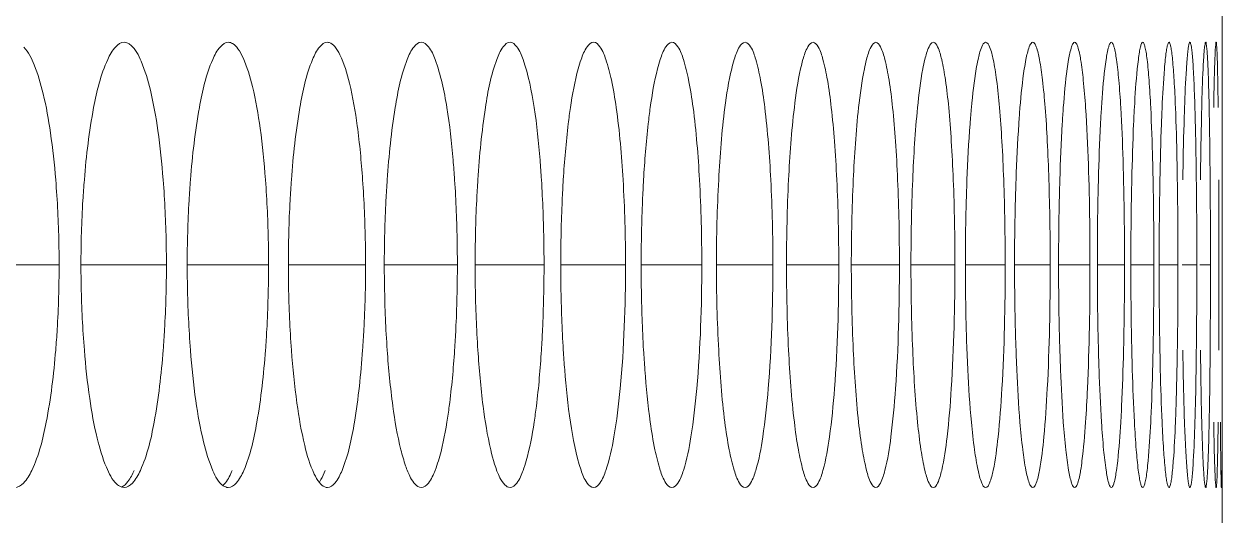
# Model space of a CAD drawing. Header units: millimetres. Extents: x 1177 to 4147, y 93 to 2194.
# Drawn here: x 2907.68 to 2923.81, y 1725.95 to 1732.57 of the extents above; entities that cross this region are included whole.
import ezdxf

# ---------------------------------------------------------------- set-up
doc = ezdxf.new("R2010")
doc.units = ezdxf.units.MM
doc.header["$LTSCALE"] = 0.1
doc.layers.get('0').update_dxf_attribs({"lineweight": 13})
doc.layers.add('标注', color=251, linetype='Continuous', lineweight=9)

msp = doc.modelspace()

# ---------------------------------------------------------------- linework, layer by layer
msp.add_line((2923.81, 1348.895), (2923.81, 1914.895))
at = {"layer": '标注'}
for p, q in [((2923.81, 1732.323), (2923.81, 1732.818)), ((2906.944, 1729.323), (2908.15, 1729.323)), ((2908.444, 1729.323), (2909.595, 1729.323)), ((2909.875, 1729.323), (2910.97, 1729.323)), ((2911.237, 1729.323), (2912.277, 1729.323)), ((2912.529, 1729.323), (2913.513, 1729.323)), ((2913.752, 1729.323), (2914.68, 1729.323)), ((2914.905, 1729.323), (2915.777, 1729.323)), ((2915.988, 1729.323), (2916.804, 1729.323)), ((2917.001, 1729.323), (2917.762, 1729.323)), ((2917.945, 1729.323), (2918.649, 1729.323)), ((2918.818, 1729.323), (2919.466, 1729.323)), ((2919.621, 1729.323), (2920.213, 1729.323)), ((2920.354, 1729.323), (2920.89, 1729.323)), ((2921.016, 1729.323), (2921.496, 1729.323)), ((2921.609, 1729.323), (2922.032, 1729.323)), ((2922.131, 1729.323), (2922.497, 1729.323)), ((2922.582, 1729.323), (2922.892, 1729.323)), ((2922.963, 1729.323), (2923.217, 1729.323)), ((2923.273, 1729.323), (2923.471, 1729.323)), ((2923.513, 1729.323), (2923.655, 1729.323)), ((2923.81, 1725.827), (2923.81, 1726.323))]:
    msp.add_line(p, q, dxfattribs=at)
for points, knots in [([(2909.025, 1732.323), (2908.983, 1732.323), (2908.882, 1732.25), (2908.833, 1732.152), (2908.804, 1732.091)], [0, 0, 0, 0, 0.384136, 1, 1, 1, 1]), ([(2909.115, 1732.284), (2909.108, 1732.29), (2909.082, 1732.31), (2909.049, 1732.323), (2909.025, 1732.323)], [0, 0, 0, 0, 0.282086, 1, 1, 1, 1]), ([(2909.551, 1730.47), (2909.534, 1730.692), (2909.492, 1731.096), (2909.399, 1731.634), (2909.285, 1732.021), (2909.18, 1732.228), (2909.115, 1732.284)], [0, 0, 0, 0, 0.353299, 0.646273, 0.86342, 1, 1, 1, 1]), ([(2910.428, 1732.323), (2910.388, 1732.323), (2910.291, 1732.248), (2910.245, 1732.152), (2910.218, 1732.091)], [0, 0, 0, 0, 0.378328, 1, 1, 1, 1]), ([(2910.929, 1730.47), (2910.912, 1730.702), (2910.871, 1731.123), (2910.775, 1731.674), (2910.671, 1732.035), (2910.57, 1732.227), (2910.514, 1732.288), (2910.485, 1732.306)], [0, 0, 0, 0, 0.364158, 0.661207, 0.874207, 0.947517, 1, 1, 1, 1]), ([(2911.762, 1732.323), (2911.723, 1732.323), (2911.63, 1732.246), (2911.589, 1732.152), (2911.563, 1732.091)], [0, 0, 0, 0, 0.37223, 1, 1, 1, 1]), ([(2912.237, 1730.47), (2912.22, 1730.713), (2912.179, 1731.15), (2912.083, 1731.715), (2911.978, 1732.078), (2911.876, 1732.259), (2911.817, 1732.31), (2911.788, 1732.319)], [0, 0, 0, 0, 0.376417, 0.678059, 0.88637, 0.953961, 1, 1, 1, 1]), ([(2913.027, 1732.323), (2912.989, 1732.323), (2912.9, 1732.244), (2912.862, 1732.151), (2912.838, 1732.091)], [0, 0, 0, 0, 0.36584, 1, 1, 1, 1]), ([(2913.372, 1731.443), (2913.336, 1731.663), (2913.276, 1731.95), (2913.153, 1732.244), (2913.064, 1732.323), (2913.027, 1732.323)], [0, 0, 0, 0, 0.68404, 0.884461, 1, 1, 1, 1]), ([(2914.222, 1732.323), (2914.185, 1732.323), (2914.101, 1732.242), (2914.066, 1732.151), (2914.043, 1732.091)], [0, 0, 0, 0, 0.359161, 1, 1, 1, 1]), ([(2914.547, 1731.443), (2914.514, 1731.662), (2914.456, 1731.949), (2914.342, 1732.242), (2914.258, 1732.323), (2914.222, 1732.323)], [0, 0, 0, 0, 0.688296, 0.888112, 1, 1, 1, 1]), ([(2915.347, 1732.323), (2915.312, 1732.323), (2915.232, 1732.239), (2915.2, 1732.151), (2915.179, 1732.091)], [0, 0, 0, 0, 0.352199, 1, 1, 1, 1]), ([(2915.777, 1729.323), (2915.777, 1729.705), (2915.758, 1730.414), (2915.687, 1731.247), (2915.599, 1731.786), (2915.525, 1732.064), (2915.461, 1732.239), (2915.381, 1732.323), (2915.347, 1732.323)], [0, 0, 0, 0, 0.372429, 0.689732, 0.811883, 0.904664, 0.966442, 1, 1, 1, 1]), ([(2916.402, 1732.323), (2916.369, 1732.323), (2916.293, 1732.236), (2916.265, 1732.151), (2916.245, 1732.091)], [0, 0, 0, 0, 0.34497, 1, 1, 1, 1]), ([(2916.804, 1729.323), (2916.804, 1729.705), (2916.786, 1730.413), (2916.72, 1731.247), (2916.638, 1731.785), (2916.568, 1732.064), (2916.51, 1732.237), (2916.435, 1732.323), (2916.402, 1732.323)], [0, 0, 0, 0, 0.373515, 0.691581, 0.813864, 0.906521, 0.967776, 1, 1, 1, 1]), ([(2917.387, 1732.323), (2917.355, 1732.323), (2917.285, 1732.234), (2917.259, 1732.15), (2917.241, 1732.091)], [0, 0, 0, 0, 0.337498, 1, 1, 1, 1]), ([(2917.762, 1729.323), (2917.762, 1729.705), (2917.745, 1730.413), (2917.683, 1731.247), (2917.607, 1731.784), (2917.542, 1732.064), (2917.489, 1732.234), (2917.419, 1732.323), (2917.387, 1732.323)], [0, 0, 0, 0, 0.374562, 0.693368, 0.815782, 0.908329, 0.969088, 1, 1, 1, 1]), ([(2918.302, 1732.323), (2918.272, 1732.323), (2918.207, 1732.231), (2918.184, 1732.15), (2918.167, 1732.091)], [0, 0, 0, 0, 0.329816, 1, 1, 1, 1]), ([(2918.649, 1729.323), (2918.649, 1729.705), (2918.637, 1730.262), (2918.595, 1730.968), (2918.554, 1731.418), (2918.506, 1731.784), (2918.446, 1732.064), (2918.397, 1732.231), (2918.333, 1732.323), (2918.302, 1732.323)], [0, 0, 0, 0, 0.375551, 0.545723, 0.695098, 0.817639, 0.910083, 0.970374, 1, 1, 1, 1]), ([(2919.148, 1732.323), (2919.119, 1732.323), (2919.059, 1732.228), (2919.038, 1732.15), (2919.023, 1732.091)], [0, 0, 0, 0, 0.321971, 1, 1, 1, 1]), ([(2919.466, 1729.323), (2919.466, 1729.705), (2919.455, 1730.261), (2919.417, 1730.968), (2919.379, 1731.418), (2919.335, 1731.783), (2919.279, 1732.064), (2919.235, 1732.228), (2919.176, 1732.323), (2919.148, 1732.323)], [0, 0, 0, 0, 0.376511, 0.547075, 0.696737, 0.819409, 0.911768, 0.971624, 1, 1, 1, 1]), ([(2919.923, 1732.323), (2919.895, 1732.323), (2919.841, 1732.224), (2919.823, 1732.15), (2919.809, 1732.091)], [0, 0, 0, 0, 0.314028, 1, 1, 1, 1]), ([(2920.213, 1729.323), (2920.213, 1729.705), (2920.203, 1730.261), (2920.168, 1730.968), (2920.134, 1731.418), (2920.094, 1731.782), (2920.043, 1732.065), (2920.003, 1732.225), (2919.95, 1732.323), (2919.923, 1732.323)], [0, 0, 0, 0, 0.37742, 0.548358, 0.698293, 0.821093, 0.913378, 0.972833, 1, 1, 1, 1]), ([(2920.627, 1732.323), (2920.601, 1732.323), (2920.554, 1732.221), (2920.537, 1732.149), (2920.524, 1732.091)], [0, 0, 0, 0, 0.306066, 1, 1, 1, 1]), ([(2920.89, 1729.323), (2920.89, 1729.705), (2920.881, 1730.261), (2920.849, 1730.968), (2920.818, 1731.418), (2920.782, 1731.782), (2920.737, 1732.065), (2920.7, 1732.221), (2920.654, 1732.323), (2920.627, 1732.323)], [0, 0, 0, 0, 0.378273, 0.549562, 0.699757, 0.822681, 0.914904, 0.973991, 1, 1, 1, 1]), ([(2921.262, 1732.323), (2921.252, 1732.323), (2921.23, 1732.302), (2921.198, 1732.225), (2921.181, 1732.149), (2921.169, 1732.091)], [0, 0, 0, 0, 0.108893, 0.304684, 1, 1, 1, 1]), ([(2921.496, 1729.323), (2921.496, 1729.705), (2921.488, 1730.261), (2921.46, 1730.968), (2921.433, 1731.416), (2921.399, 1731.785), (2921.362, 1732.057), (2921.324, 1732.225), (2921.293, 1732.302), (2921.271, 1732.323), (2921.262, 1732.323)], [0, 0, 0, 0, 0.378765, 0.550246, 0.700564, 0.823511, 0.915608, 0.974317, 0.990824, 1, 1, 1, 1]), ([(2921.826, 1732.323), (2921.817, 1732.323), (2921.798, 1732.301), (2921.77, 1732.225), (2921.754, 1732.149), (2921.744, 1732.091)], [0, 0, 0, 0, 0.101909, 0.296587, 1, 1, 1, 1]), ([(2921.973, 1731.443), (2921.964, 1731.567), (2921.947, 1731.784), (2921.915, 1732.056), (2921.881, 1732.225), (2921.854, 1732.301), (2921.834, 1732.323), (2921.826, 1732.323)], [0, 0, 0, 0, 0.412795, 0.721593, 0.917535, 0.971685, 1, 1, 1, 1]), ([(2922.32, 1732.323), (2922.312, 1732.323), (2922.295, 1732.299), (2922.271, 1732.225), (2922.257, 1732.149), (2922.249, 1732.091)], [0, 0, 0, 0, 0.094921, 0.288654, 1, 1, 1, 1]), ([(2922.447, 1731.443), (2922.439, 1731.567), (2922.424, 1731.784), (2922.397, 1732.056), (2922.367, 1732.225), (2922.344, 1732.299), (2922.327, 1732.323), (2922.32, 1732.323)], [0, 0, 0, 0, 0.414841, 0.724795, 0.920667, 0.973938, 1, 1, 1, 1]), ([(2922.743, 1732.323), (2922.736, 1732.323), (2922.721, 1732.298), (2922.71, 1732.256), (2922.695, 1732.181), (2922.687, 1732.124), (2922.683, 1732.091)], [0, 0, 0, 0, 0.088051, 0.280963, 0.585765, 1, 1, 1, 1]), ([(2922.85, 1731.443), (2922.844, 1731.567), (2922.831, 1731.783), (2922.809, 1732.033), (2922.79, 1732.181), (2922.775, 1732.256), (2922.764, 1732.298), (2922.75, 1732.323), (2922.743, 1732.323)], [0, 0, 0, 0, 0.416674, 0.727673, 0.840561, 0.923587, 0.976084, 1, 1, 1, 1]), ([(2923.096, 1732.323), (2923.089, 1732.323), (2923.078, 1732.296), (2923.069, 1732.256), (2923.056, 1732.181), (2923.05, 1732.124), (2923.046, 1732.091)], [0, 0, 0, 0, 0.08156, 0.273914, 0.581123, 1, 1, 1, 1]), ([(2923.183, 1731.443), (2923.178, 1731.567), (2923.168, 1731.783), (2923.15, 1732.033), (2923.134, 1732.181), (2923.122, 1732.256), (2923.113, 1732.296), (2923.102, 1732.323), (2923.096, 1732.323)], [0, 0, 0, 0, 0.418337, 0.730308, 0.843348, 0.926219, 0.978065, 1, 1, 1, 1]), ([(2923.378, 1732.323), (2923.372, 1732.323), (2923.365, 1732.295), (2923.356, 1732.257), (2923.347, 1732.18), (2923.342, 1732.124), (2923.339, 1732.091)], [0, 0, 0, 0, 0.07568, 0.267653, 0.577032, 1, 1, 1, 1]), ([(2923.445, 1731.443), (2923.441, 1731.567), (2923.435, 1731.741), (2923.424, 1731.957), (2923.416, 1732.083), (2923.407, 1732.18), (2923.399, 1732.257), (2923.391, 1732.294), (2923.384, 1732.323), (2923.378, 1732.323)], [0, 0, 0, 0, 0.419744, 0.590146, 0.732557, 0.845737, 0.928497, 0.979815, 1, 1, 1, 1]), ([(2923.59, 1732.323), (2923.584, 1732.323), (2923.582, 1732.293), (2923.573, 1732.257), (2923.568, 1732.18), (2923.564, 1732.124), (2923.562, 1732.091)], [0, 0, 0, 0, 0.070746, 0.262489, 0.57368, 1, 1, 1, 1]), ([(2923.637, 1731.443), (2923.634, 1731.567), (2923.63, 1731.741), (2923.622, 1731.957), (2923.617, 1732.083), (2923.61, 1732.18), (2923.605, 1732.257), (2923.597, 1732.293), (2923.595, 1732.323), (2923.59, 1732.323)], [0, 0, 0, 0, 0.42086, 0.591659, 0.73434, 0.847642, 0.930328, 0.98125, 1, 1, 1, 1]), ([(2923.731, 1732.323), (2923.726, 1732.323), (2923.728, 1732.292), (2923.719, 1732.258), (2923.718, 1732.18), (2923.715, 1732.124), (2923.714, 1732.091)], [0, 0, 0, 0, 0.067135, 0.25876, 0.571272, 1, 1, 1, 1]), ([(2923.758, 1731.443), (2923.756, 1731.567), (2923.754, 1731.741), (2923.75, 1731.957), (2923.747, 1732.083), (2923.742, 1732.18), (2923.742, 1732.258), (2923.733, 1732.292), (2923.736, 1732.323), (2923.731, 1732.323)], [0, 0, 0, 0, 0.421633, 0.592708, 0.735581, 0.848973, 0.931617, 0.982277, 1, 1, 1, 1]), ([(2908.104, 1730.47), (2908.087, 1730.681), (2908.045, 1731.07), (2907.954, 1731.591), (2907.84, 1731.979), (2907.739, 1732.189), (2907.677, 1732.256)], [0, 0, 0, 0, 0.343252, 0.632232, 0.852748, 1, 1, 1, 1]), ([(2908.804, 1732.091), (2908.709, 1731.887), (2908.581, 1731.343), (2908.516, 1730.796), (2908.49, 1730.47)], [0, 0, 0, 0, 0.407017, 1, 1, 1, 1]), ([(2910.218, 1732.091), (2910.128, 1731.886), (2910.006, 1731.342), (2909.944, 1730.796), (2909.919, 1730.47)], [0, 0, 0, 0, 0.406317, 1, 1, 1, 1]), ([(2911.563, 1732.091), (2911.476, 1731.885), (2911.361, 1731.341), (2911.302, 1730.796), (2911.278, 1730.47)], [0, 0, 0, 0, 0.405644, 1, 1, 1, 1]), ([(2912.838, 1732.091), (2912.755, 1731.884), (2912.647, 1731.341), (2912.591, 1730.796), (2912.568, 1730.47)], [0, 0, 0, 0, 0.405, 1, 1, 1, 1]), ([(2914.043, 1732.091), (2913.965, 1731.884), (2913.863, 1731.34), (2913.81, 1730.796), (2913.789, 1730.47)], [0, 0, 0, 0, 0.404385, 1, 1, 1, 1]), ([(2915.179, 1732.091), (2915.164, 1732.05), (2915.1, 1731.838), (2915.061, 1731.619), (2915.035, 1731.443)], [0, 0, 0, 0, 0.198383, 1, 1, 1, 1]), ([(2916.245, 1732.091), (2916.231, 1732.049), (2916.171, 1731.837), (2916.135, 1731.619), (2916.11, 1731.443)], [0, 0, 0, 0, 0.197891, 1, 1, 1, 1]), ([(2917.241, 1732.091), (2917.228, 1732.049), (2917.172, 1731.837), (2917.138, 1731.618), (2917.115, 1731.443)], [0, 0, 0, 0, 0.197424, 1, 1, 1, 1]), ([(2918.167, 1732.091), (2918.155, 1732.049), (2918.103, 1731.836), (2918.071, 1731.618), (2918.051, 1731.443)], [0, 0, 0, 0, 0.196983, 1, 1, 1, 1]), ([(2919.023, 1732.091), (2919.012, 1732.049), (2918.963, 1731.836), (2918.935, 1731.618), (2918.916, 1731.443)], [0, 0, 0, 0, 0.196571, 1, 1, 1, 1]), ([(2919.809, 1732.091), (2919.798, 1732.049), (2919.754, 1731.835), (2919.728, 1731.618), (2919.71, 1731.443)], [0, 0, 0, 0, 0.196188, 1, 1, 1, 1]), ([(2920.524, 1732.091), (2920.515, 1732.049), (2920.475, 1731.835), (2920.451, 1731.618), (2920.435, 1731.443)], [0, 0, 0, 0, 0.195836, 1, 1, 1, 1]), ([(2921.169, 1732.091), (2921.161, 1732.049), (2921.125, 1731.835), (2921.104, 1731.618), (2921.089, 1731.443)], [0, 0, 0, 0, 0.195515, 1, 1, 1, 1]), ([(2921.744, 1732.091), (2921.737, 1732.049), (2921.705, 1731.834), (2921.686, 1731.618), (2921.673, 1731.443)], [0, 0, 0, 0, 0.195227, 1, 1, 1, 1]), ([(2922.249, 1732.091), (2922.242, 1732.049), (2922.214, 1731.834), (2922.198, 1731.618), (2922.187, 1731.443)], [0, 0, 0, 0, 0.194971, 1, 1, 1, 1]), ([(2922.683, 1732.091), (2922.677, 1732.049), (2922.654, 1731.834), (2922.64, 1731.617), (2922.63, 1731.443)], [0, 0, 0, 0, 0.194751, 1, 1, 1, 1]), ([(2923.046, 1732.091), (2923.042, 1732.049), (2923.022, 1731.834), (2923.011, 1731.617), (2923.003, 1731.443)], [0, 0, 0, 0, 0.194565, 1, 1, 1, 1]), ([(2923.339, 1732.091), (2923.336, 1732.049), (2923.32, 1731.833), (2923.311, 1731.617), (2923.305, 1731.443)], [0, 0, 0, 0, 0.194414, 1, 1, 1, 1]), ([(2923.562, 1732.091), (2923.559, 1732.049), (2923.548, 1731.833), (2923.541, 1731.617), (2923.537, 1731.443)], [0, 0, 0, 0, 0.194299, 1, 1, 1, 1]), ([(2923.714, 1732.091), (2923.712, 1732.049), (2923.705, 1731.833), (2923.701, 1731.617), (2923.698, 1731.443)], [0, 0, 0, 0, 0.194221, 1, 1, 1, 1]), ([(2913.476, 1730.47), (2913.47, 1730.559), (2913.445, 1730.884), (2913.41, 1731.209), (2913.372, 1731.443)], [0, 0, 0, 0, 0.272672, 1, 1, 1, 1]), ([(2914.645, 1730.47), (2914.639, 1730.559), (2914.616, 1730.884), (2914.583, 1731.209), (2914.547, 1731.443)], [0, 0, 0, 0, 0.272763, 1, 1, 1, 1]), ([(2915.035, 1731.443), (2915.025, 1731.371), (2914.982, 1731.048), (2914.955, 1730.722), (2914.939, 1730.47)], [0, 0, 0, 0, 0.224658, 1, 1, 1, 1]), ([(2916.11, 1731.443), (2916.1, 1731.371), (2916.06, 1731.047), (2916.035, 1730.722), (2916.02, 1730.47)], [0, 0, 0, 0, 0.224554, 1, 1, 1, 1]), ([(2917.115, 1731.443), (2917.074, 1731.12), (2917.02, 1730.413), (2917.001, 1729.705), (2917.001, 1729.323)], [0, 0, 0, 0, 0.459902, 1, 1, 1, 1]), ([(2918.051, 1731.443), (2918.012, 1731.12), (2917.962, 1730.413), (2917.945, 1729.705), (2917.945, 1729.323)], [0, 0, 0, 0, 0.459787, 1, 1, 1, 1]), ([(2918.916, 1731.443), (2918.88, 1731.12), (2918.834, 1730.413), (2918.818, 1729.705), (2918.818, 1729.323)], [0, 0, 0, 0, 0.45968, 1, 1, 1, 1]), ([(2919.71, 1731.443), (2919.678, 1731.12), (2919.635, 1730.413), (2919.621, 1729.705), (2919.621, 1729.323)], [0, 0, 0, 0, 0.459581, 1, 1, 1, 1]), ([(2920.435, 1731.443), (2920.428, 1731.371), (2920.402, 1731.047), (2920.385, 1730.722), (2920.375, 1730.47)], [0, 0, 0, 0, 0.22413, 1, 1, 1, 1]), ([(2921.089, 1731.443), (2921.083, 1731.371), (2921.06, 1731.047), (2921.045, 1730.722), (2921.036, 1730.47)], [0, 0, 0, 0, 0.224066, 1, 1, 1, 1]), ([(2921.673, 1731.443), (2921.668, 1731.371), (2921.647, 1731.047), (2921.634, 1730.722), (2921.626, 1730.47)], [0, 0, 0, 0, 0.224008, 1, 1, 1, 1]), ([(2922.032, 1729.323), (2922.032, 1729.518), (2922.027, 1730.225), (2922.007, 1730.932), (2921.973, 1731.443)], [0, 0, 0, 0, 0.275595, 1, 1, 1, 1]), ([(2922.187, 1731.443), (2922.182, 1731.371), (2922.164, 1731.046), (2922.152, 1730.722), (2922.146, 1730.47)], [0, 0, 0, 0, 0.223957, 1, 1, 1, 1]), ([(2922.484, 1730.47), (2922.482, 1730.559), (2922.473, 1730.883), (2922.46, 1731.208), (2922.447, 1731.443)], [0, 0, 0, 0, 0.273384, 1, 1, 1, 1]), ([(2922.63, 1731.443), (2922.626, 1731.371), (2922.611, 1731.046), (2922.601, 1730.722), (2922.595, 1730.47)], [0, 0, 0, 0, 0.223913, 1, 1, 1, 1]), ([(2922.881, 1730.47), (2922.88, 1730.559), (2922.872, 1730.883), (2922.861, 1731.208), (2922.85, 1731.443)], [0, 0, 0, 0, 0.273416, 1, 1, 1, 1]), ([(2923.003, 1731.443), (2923, 1731.371), (2922.987, 1731.046), (2922.978, 1730.722), (2922.974, 1730.47)], [0, 0, 0, 0, 0.223876, 1, 1, 1, 1]), ([(2923.208, 1730.47), (2923.207, 1730.559), (2923.201, 1730.883), (2923.192, 1731.208), (2923.183, 1731.443)], [0, 0, 0, 0, 0.273443, 1, 1, 1, 1]), ([(2923.305, 1731.443), (2923.303, 1731.371), (2923.292, 1731.046), (2923.286, 1730.722), (2923.282, 1730.47)], [0, 0, 0, 0, 0.223846, 1, 1, 1, 1]), ([(2923.464, 1730.47), (2923.463, 1730.559), (2923.459, 1730.883), (2923.452, 1731.208), (2923.445, 1731.443)], [0, 0, 0, 0, 0.273464, 1, 1, 1, 1]), ([(2923.537, 1731.443), (2923.535, 1731.371), (2923.527, 1731.046), (2923.523, 1730.722), (2923.52, 1730.47)], [0, 0, 0, 0, 0.223823, 1, 1, 1, 1]), ([(2923.65, 1730.47), (2923.649, 1730.559), (2923.646, 1730.883), (2923.642, 1731.208), (2923.637, 1731.443)], [0, 0, 0, 0, 0.273479, 1, 1, 1, 1]), ([(2908.15, 1729.323), (2908.15, 1729.421), (2908.146, 1729.803), (2908.127, 1730.186), (2908.104, 1730.47)], [0, 0, 0, 0, 0.255908, 1, 1, 1, 1]), ([(2908.49, 1730.47), (2908.482, 1730.378), (2908.456, 1729.996), (2908.444, 1729.613), (2908.444, 1729.323)], [0, 0, 0, 0, 0.241932, 1, 1, 1, 1]), ([(2909.595, 1729.323), (2909.595, 1729.421), (2909.591, 1729.803), (2909.573, 1730.186), (2909.551, 1730.47)], [0, 0, 0, 0, 0.255929, 1, 1, 1, 1]), ([(2909.919, 1730.47), (2909.911, 1730.378), (2909.886, 1729.996), (2909.875, 1729.613), (2909.875, 1729.323)], [0, 0, 0, 0, 0.241898, 1, 1, 1, 1]), ([(2910.97, 1729.323), (2910.97, 1729.421), (2910.967, 1729.803), (2910.95, 1730.186), (2910.929, 1730.47)], [0, 0, 0, 0, 0.255949, 1, 1, 1, 1]), ([(2911.278, 1730.47), (2911.271, 1730.378), (2911.247, 1729.996), (2911.237, 1729.613), (2911.237, 1729.323)], [0, 0, 0, 0, 0.241865, 1, 1, 1, 1]), ([(2912.277, 1729.323), (2912.277, 1729.421), (2912.273, 1729.803), (2912.257, 1730.186), (2912.237, 1730.47)], [0, 0, 0, 0, 0.255968, 1, 1, 1, 1]), ([(2912.568, 1730.47), (2912.562, 1730.378), (2912.539, 1729.996), (2912.529, 1729.613), (2912.529, 1729.323)], [0, 0, 0, 0, 0.241834, 1, 1, 1, 1]), ([(2913.513, 1729.323), (2913.513, 1729.421), (2913.51, 1729.803), (2913.495, 1730.186), (2913.476, 1730.47)], [0, 0, 0, 0, 0.255986, 1, 1, 1, 1]), ([(2913.789, 1730.47), (2913.783, 1730.378), (2913.761, 1729.996), (2913.752, 1729.613), (2913.752, 1729.323)], [0, 0, 0, 0, 0.241805, 1, 1, 1, 1]), ([(2914.68, 1729.323), (2914.68, 1729.421), (2914.677, 1729.803), (2914.663, 1730.186), (2914.645, 1730.47)], [0, 0, 0, 0, 0.256003, 1, 1, 1, 1]), ([(2914.939, 1730.47), (2914.934, 1730.378), (2914.913, 1729.995), (2914.905, 1729.613), (2914.905, 1729.323)], [0, 0, 0, 0, 0.241777, 1, 1, 1, 1]), ([(2916.02, 1730.47), (2916.015, 1730.378), (2915.996, 1729.995), (2915.988, 1729.613), (2915.988, 1729.323)], [0, 0, 0, 0, 0.241751, 1, 1, 1, 1]), ([(2920.375, 1730.47), (2920.372, 1730.378), (2920.359, 1729.995), (2920.354, 1729.613), (2920.354, 1729.323)], [0, 0, 0, 0, 0.241646, 1, 1, 1, 1]), ([(2921.036, 1730.47), (2921.033, 1730.378), (2921.021, 1729.995), (2921.016, 1729.613), (2921.016, 1729.323)], [0, 0, 0, 0, 0.24163, 1, 1, 1, 1]), ([(2921.626, 1730.47), (2921.623, 1730.378), (2921.613, 1729.995), (2921.609, 1729.613), (2921.609, 1729.323)], [0, 0, 0, 0, 0.241616, 1, 1, 1, 1]), ([(2922.146, 1730.47), (2922.143, 1730.378), (2922.134, 1729.995), (2922.131, 1729.613), (2922.131, 1729.323)], [0, 0, 0, 0, 0.241603, 1, 1, 1, 1]), ([(2922.497, 1729.323), (2922.497, 1729.421), (2922.496, 1729.803), (2922.491, 1730.185), (2922.484, 1730.47)], [0, 0, 0, 0, 0.256117, 1, 1, 1, 1]), ([(2922.595, 1730.47), (2922.593, 1730.378), (2922.585, 1729.995), (2922.582, 1729.613), (2922.582, 1729.323)], [0, 0, 0, 0, 0.241592, 1, 1, 1, 1]), ([(2922.892, 1729.323), (2922.892, 1729.421), (2922.892, 1729.803), (2922.887, 1730.185), (2922.881, 1730.47)], [0, 0, 0, 0, 0.256123, 1, 1, 1, 1]), ([(2922.974, 1730.47), (2922.972, 1730.378), (2922.966, 1729.995), (2922.963, 1729.613), (2922.963, 1729.323)], [0, 0, 0, 0, 0.241583, 1, 1, 1, 1]), ([(2923.217, 1729.323), (2923.217, 1729.421), (2923.216, 1729.803), (2923.213, 1730.185), (2923.208, 1730.47)], [0, 0, 0, 0, 0.256128, 1, 1, 1, 1]), ([(2923.471, 1729.323), (2923.471, 1729.421), (2923.47, 1729.803), (2923.468, 1730.185), (2923.464, 1730.47)], [0, 0, 0, 0, 0.256131, 1, 1, 1, 1]), ([(2923.655, 1729.323), (2923.655, 1729.421), (2923.654, 1729.803), (2923.652, 1730.185), (2923.65, 1730.47)], [0, 0, 0, 0, 0.256134, 1, 1, 1, 1]), ([(2923.767, 1729.323), (2923.767, 1729.421), (2923.767, 1729.803), (2923.766, 1730.185), (2923.765, 1730.47)], [0, 0, 0, 0, 0.256136, 1, 1, 1, 1]), ([(2908.104, 1728.175), (2908.112, 1728.268), (2908.139, 1728.65), (2908.15, 1729.032), (2908.15, 1729.323)], [0, 0, 0, 0, 0.24194, 1, 1, 1, 1]), ([(2908.444, 1729.323), (2908.444, 1729.225), (2908.448, 1728.842), (2908.467, 1728.459), (2908.49, 1728.175)], [0, 0, 0, 0, 0.255912, 1, 1, 1, 1]), ([(2909.551, 1728.175), (2909.558, 1728.268), (2909.584, 1728.65), (2909.595, 1729.033), (2909.595, 1729.323)], [0, 0, 0, 0, 0.241906, 1, 1, 1, 1]), ([(2909.875, 1729.323), (2909.875, 1729.225), (2909.879, 1728.842), (2909.897, 1728.459), (2909.919, 1728.175)], [0, 0, 0, 0, 0.255933, 1, 1, 1, 1]), ([(2910.929, 1728.175), (2910.936, 1728.268), (2910.96, 1728.65), (2910.97, 1729.033), (2910.97, 1729.323)], [0, 0, 0, 0, 0.241873, 1, 1, 1, 1]), ([(2911.237, 1729.323), (2911.237, 1729.225), (2911.241, 1728.842), (2911.257, 1728.459), (2911.278, 1728.175)], [0, 0, 0, 0, 0.255953, 1, 1, 1, 1]), ([(2912.237, 1728.175), (2912.244, 1728.268), (2912.267, 1728.65), (2912.277, 1729.033), (2912.277, 1729.323)], [0, 0, 0, 0, 0.241842, 1, 1, 1, 1]), ([(2912.529, 1729.323), (2912.529, 1729.225), (2912.533, 1728.842), (2912.548, 1728.459), (2912.568, 1728.175)], [0, 0, 0, 0, 0.255971, 1, 1, 1, 1]), ([(2913.476, 1728.175), (2913.482, 1728.268), (2913.504, 1728.65), (2913.513, 1729.033), (2913.513, 1729.323)], [0, 0, 0, 0, 0.241812, 1, 1, 1, 1]), ([(2913.752, 1729.323), (2913.752, 1729.225), (2913.755, 1728.842), (2913.77, 1728.459), (2913.789, 1728.175)], [0, 0, 0, 0, 0.255989, 1, 1, 1, 1]), ([(2914.645, 1728.175), (2914.651, 1728.268), (2914.671, 1728.65), (2914.68, 1729.033), (2914.68, 1729.323)], [0, 0, 0, 0, 0.241784, 1, 1, 1, 1]), ([(2914.905, 1729.323), (2914.905, 1729.225), (2914.908, 1728.842), (2914.922, 1728.46), (2914.939, 1728.175)], [0, 0, 0, 0, 0.256006, 1, 1, 1, 1]), ([(2915.512, 1726.554), (2915.563, 1726.7), (2915.64, 1727.068), (2915.751, 1727.99), (2915.777, 1728.767), (2915.777, 1729.323)], [0, 0, 0, 0, 0.166119, 0.401654, 1, 1, 1, 1]), ([(2915.988, 1729.323), (2915.988, 1729.225), (2915.991, 1728.842), (2916.004, 1728.46), (2916.02, 1728.175)], [0, 0, 0, 0, 0.256022, 1, 1, 1, 1]), ([(2916.557, 1726.554), (2916.604, 1726.701), (2916.676, 1727.068), (2916.78, 1727.991), (2916.804, 1728.767), (2916.804, 1729.323)], [0, 0, 0, 0, 0.165692, 0.401192, 1, 1, 1, 1]), ([(2917.001, 1729.323), (2917.001, 1728.94), (2917.02, 1728.232), (2917.074, 1727.525), (2917.115, 1727.202)], [0, 0, 0, 0, 0.540098, 1, 1, 1, 1]), ([(2917.532, 1726.554), (2917.576, 1726.701), (2917.642, 1727.069), (2917.739, 1727.991), (2917.762, 1728.767), (2917.762, 1729.323)], [0, 0, 0, 0, 0.165291, 0.400759, 1, 1, 1, 1]), ([(2917.945, 1729.323), (2917.945, 1728.94), (2917.962, 1728.232), (2918.012, 1727.525), (2918.051, 1727.202)], [0, 0, 0, 0, 0.540213, 1, 1, 1, 1]), ([(2918.436, 1726.554), (2918.477, 1726.702), (2918.539, 1727.069), (2918.628, 1727.992), (2918.649, 1728.767), (2918.649, 1729.323)], [0, 0, 0, 0, 0.164917, 0.400355, 1, 1, 1, 1]), ([(2918.818, 1729.323), (2918.818, 1728.94), (2918.834, 1728.232), (2918.88, 1727.525), (2918.916, 1727.202)], [0, 0, 0, 0, 0.54032, 1, 1, 1, 1]), ([(2919.271, 1726.554), (2919.309, 1726.702), (2919.365, 1727.069), (2919.447, 1727.992), (2919.466, 1728.767), (2919.466, 1729.323)], [0, 0, 0, 0, 0.164569, 0.399981, 1, 1, 1, 1]), ([(2919.621, 1729.323), (2919.621, 1728.94), (2919.635, 1728.233), (2919.678, 1727.526), (2919.71, 1727.202)], [0, 0, 0, 0, 0.540419, 1, 1, 1, 1]), ([(2920.035, 1726.554), (2920.07, 1726.702), (2920.121, 1727.07), (2920.195, 1727.992), (2920.213, 1728.767), (2920.213, 1729.323)], [0, 0, 0, 0, 0.164249, 0.399636, 1, 1, 1, 1]), ([(2920.354, 1729.323), (2920.354, 1729.225), (2920.356, 1728.842), (2920.364, 1728.46), (2920.375, 1728.175)], [0, 0, 0, 0, 0.256086, 1, 1, 1, 1]), ([(2920.729, 1726.554), (2920.76, 1726.703), (2920.806, 1727.07), (2920.874, 1727.993), (2920.89, 1728.767), (2920.89, 1729.323)], [0, 0, 0, 0, 0.163958, 0.399322, 1, 1, 1, 1]), ([(2921.016, 1729.323), (2921.016, 1729.225), (2921.018, 1728.842), (2921.026, 1728.46), (2921.036, 1728.175)], [0, 0, 0, 0, 0.256095, 1, 1, 1, 1]), ([(2921.353, 1726.554), (2921.381, 1726.703), (2921.422, 1727.071), (2921.482, 1727.993), (2921.496, 1728.767), (2921.496, 1729.323)], [0, 0, 0, 0, 0.163694, 0.399039, 1, 1, 1, 1]), ([(2921.609, 1729.323), (2921.609, 1729.225), (2921.61, 1728.842), (2921.617, 1728.46), (2921.626, 1728.175)], [0, 0, 0, 0, 0.256104, 1, 1, 1, 1]), ([(2921.973, 1727.202), (2921.983, 1727.353), (2922.02, 1728.06), (2922.032, 1728.767), (2922.032, 1729.323)], [0, 0, 0, 0, 0.214546, 1, 1, 1, 1]), ([(2922.131, 1729.323), (2922.131, 1729.225), (2922.132, 1728.842), (2922.138, 1728.46), (2922.146, 1728.175)], [0, 0, 0, 0, 0.256112, 1, 1, 1, 1]), ([(2922.484, 1728.175), (2922.486, 1728.268), (2922.494, 1728.65), (2922.497, 1729.033), (2922.497, 1729.323)], [0, 0, 0, 0, 0.241594, 1, 1, 1, 1]), ([(2922.582, 1729.323), (2922.582, 1729.225), (2922.583, 1728.842), (2922.588, 1728.46), (2922.595, 1728.175)], [0, 0, 0, 0, 0.256118, 1, 1, 1, 1]), ([(2922.881, 1728.175), (2922.883, 1728.268), (2922.89, 1728.65), (2922.892, 1729.033), (2922.892, 1729.323)], [0, 0, 0, 0, 0.241585, 1, 1, 1, 1]), ([(2922.963, 1729.323), (2922.963, 1729.225), (2922.964, 1728.842), (2922.968, 1728.46), (2922.974, 1728.175)], [0, 0, 0, 0, 0.256124, 1, 1, 1, 1]), ([(2923.208, 1728.175), (2923.21, 1728.268), (2923.215, 1728.65), (2923.217, 1729.033), (2923.217, 1729.323)], [0, 0, 0, 0, 0.241577, 1, 1, 1, 1]), ([(2923.464, 1728.175), (2923.465, 1728.268), (2923.469, 1728.65), (2923.471, 1729.033), (2923.471, 1729.323)], [0, 0, 0, 0, 0.241571, 1, 1, 1, 1]), ([(2923.65, 1728.175), (2923.651, 1728.268), (2923.653, 1728.65), (2923.655, 1729.033), (2923.655, 1729.323)], [0, 0, 0, 0, 0.241566, 1, 1, 1, 1]), ([(2923.765, 1728.175), (2923.765, 1728.268), (2923.767, 1728.65), (2923.767, 1729.033), (2923.767, 1729.323)], [0, 0, 0, 0, 0.241563, 1, 1, 1, 1]), ([(2907.782, 1726.554), (2907.88, 1726.757), (2908.011, 1727.302), (2908.078, 1727.849), (2908.104, 1728.175)], [0, 0, 0, 0, 0.407475, 1, 1, 1, 1]), ([(2908.49, 1728.175), (2908.507, 1727.957), (2908.55, 1727.559), (2908.643, 1727.027), (2908.758, 1726.639), (2908.861, 1726.431), (2908.925, 1726.37)], [0, 0, 0, 0, 0.349668, 0.641268, 0.859711, 1, 1, 1, 1]), ([(2909.244, 1726.554), (2909.338, 1726.758), (2909.463, 1727.303), (2909.526, 1727.849), (2909.551, 1728.175)], [0, 0, 0, 0, 0.406757, 1, 1, 1, 1]), ([(2909.919, 1728.175), (2909.936, 1727.947), (2909.978, 1727.532), (2910.074, 1726.983), (2910.189, 1726.599), (2910.294, 1726.393), (2910.361, 1726.346)], [0, 0, 0, 0, 0.360647, 0.656591, 0.871311, 1, 1, 1, 1]), ([(2910.637, 1726.554), (2910.726, 1726.759), (2910.845, 1727.303), (2910.905, 1727.849), (2910.929, 1728.175)], [0, 0, 0, 0, 0.406066, 1, 1, 1, 1]), ([(2911.278, 1728.175), (2911.296, 1727.936), (2911.338, 1727.504), (2911.435, 1726.944), (2911.54, 1726.582), (2911.642, 1726.397), (2911.698, 1726.342), (2911.727, 1726.33)], [0, 0, 0, 0, 0.372333, 0.672575, 0.882635, 0.952132, 1, 1, 1, 1]), ([(2911.96, 1726.554), (2912.045, 1726.76), (2912.157, 1727.304), (2912.214, 1727.85), (2912.237, 1728.175)], [0, 0, 0, 0, 0.405403, 1, 1, 1, 1]), ([(2912.568, 1728.175), (2912.586, 1727.923), (2912.629, 1727.471), (2912.715, 1726.952), (2912.808, 1726.627), (2912.877, 1726.454), (2912.962, 1726.323), (2913.027, 1726.323)], [0, 0, 0, 0, 0.389161, 0.695877, 0.811486, 0.900262, 1, 1, 1, 1]), ([(2913.372, 1727.202), (2913.384, 1727.274), (2913.43, 1727.598), (2913.459, 1727.923), (2913.476, 1728.175)], [0, 0, 0, 0, 0.224828, 1, 1, 1, 1]), ([(2913.789, 1728.175), (2913.805, 1727.923), (2913.845, 1727.471), (2913.937, 1726.895), (2914.039, 1726.534), (2914.136, 1726.363), (2914.196, 1726.323), (2914.222, 1726.323)], [0, 0, 0, 0, 0.389812, 0.696656, 0.899917, 0.961012, 1, 1, 1, 1]), ([(2914.547, 1727.202), (2914.558, 1727.274), (2914.602, 1727.598), (2914.629, 1727.923), (2914.645, 1728.175)], [0, 0, 0, 0, 0.224714, 1, 1, 1, 1]), ([(2914.939, 1728.175), (2914.945, 1728.087), (2914.968, 1727.761), (2915.001, 1727.437), (2915.035, 1727.202)], [0, 0, 0, 0, 0.272803, 1, 1, 1, 1]), ([(2916.02, 1728.175), (2916.026, 1728.087), (2916.047, 1727.761), (2916.078, 1727.437), (2916.11, 1727.202)], [0, 0, 0, 0, 0.272887, 1, 1, 1, 1]), ([(2920.375, 1728.175), (2920.379, 1728.087), (2920.393, 1727.762), (2920.413, 1727.437), (2920.435, 1727.202)], [0, 0, 0, 0, 0.273226, 1, 1, 1, 1]), ([(2921.036, 1728.175), (2921.039, 1728.087), (2921.052, 1727.762), (2921.07, 1727.437), (2921.089, 1727.202)], [0, 0, 0, 0, 0.273277, 1, 1, 1, 1]), ([(2921.626, 1728.175), (2921.629, 1728.087), (2921.64, 1727.762), (2921.656, 1727.437), (2921.673, 1727.202)], [0, 0, 0, 0, 0.273324, 1, 1, 1, 1]), ([(2922.146, 1728.175), (2922.148, 1728.087), (2922.158, 1727.762), (2922.172, 1727.438), (2922.187, 1727.202)], [0, 0, 0, 0, 0.273364, 1, 1, 1, 1]), ([(2922.447, 1727.202), (2922.451, 1727.275), (2922.468, 1727.599), (2922.478, 1727.923), (2922.484, 1728.175)], [0, 0, 0, 0, 0.223934, 1, 1, 1, 1]), ([(2922.595, 1728.175), (2922.597, 1728.087), (2922.605, 1727.762), (2922.617, 1727.438), (2922.63, 1727.202)], [0, 0, 0, 0, 0.2734, 1, 1, 1, 1]), ([(2922.85, 1727.202), (2922.853, 1727.275), (2922.868, 1727.599), (2922.876, 1727.924), (2922.881, 1728.175)], [0, 0, 0, 0, 0.223894, 1, 1, 1, 1]), ([(2922.974, 1728.175), (2922.975, 1728.087), (2922.982, 1727.762), (2922.992, 1727.438), (2923.003, 1727.202)], [0, 0, 0, 0, 0.273429, 1, 1, 1, 1]), ([(2923.183, 1727.202), (2923.186, 1727.275), (2923.197, 1727.599), (2923.204, 1727.924), (2923.208, 1728.175)], [0, 0, 0, 0, 0.22386, 1, 1, 1, 1]), ([(2923.282, 1728.175), (2923.283, 1728.087), (2923.289, 1727.762), (2923.297, 1727.438), (2923.305, 1727.202)], [0, 0, 0, 0, 0.273453, 1, 1, 1, 1]), ([(2923.445, 1727.202), (2923.447, 1727.275), (2923.456, 1727.599), (2923.461, 1727.924), (2923.464, 1728.175)], [0, 0, 0, 0, 0.223834, 1, 1, 1, 1]), ([(2923.52, 1728.175), (2923.521, 1728.087), (2923.525, 1727.762), (2923.531, 1727.438), (2923.537, 1727.202)], [0, 0, 0, 0, 0.273472, 1, 1, 1, 1]), ([(2923.637, 1727.202), (2923.638, 1727.275), (2923.644, 1727.599), (2923.648, 1727.924), (2923.65, 1728.175)], [0, 0, 0, 0, 0.223814, 1, 1, 1, 1]), ([(2913.214, 1726.554), (2913.23, 1726.596), (2913.301, 1726.807), (2913.344, 1727.026), (2913.372, 1727.202)], [0, 0, 0, 0, 0.199302, 1, 1, 1, 1]), ([(2914.398, 1726.554), (2914.413, 1726.596), (2914.48, 1726.807), (2914.52, 1727.026), (2914.547, 1727.202)], [0, 0, 0, 0, 0.198767, 1, 1, 1, 1]), ([(2915.035, 1727.202), (2915.068, 1726.983), (2915.123, 1726.696), (2915.232, 1726.406), (2915.312, 1726.323), (2915.347, 1726.323)], [0, 0, 0, 0, 0.692122, 0.891575, 1, 1, 1, 1]), ([(2916.11, 1727.202), (2916.128, 1727.078), (2916.162, 1726.861), (2916.233, 1726.582), (2916.293, 1726.409), (2916.369, 1726.323), (2916.402, 1726.323)], [0, 0, 0, 0, 0.396145, 0.696516, 0.895316, 1, 1, 1, 1]), ([(2917.115, 1727.202), (2917.131, 1727.078), (2917.163, 1726.861), (2917.23, 1726.582), (2917.285, 1726.411), (2917.355, 1726.323), (2917.387, 1726.323)], [0, 0, 0, 0, 0.39889, 0.700646, 0.898977, 1, 1, 1, 1]), ([(2918.051, 1727.202), (2918.065, 1727.078), (2918.095, 1726.862), (2918.157, 1726.581), (2918.207, 1726.414), (2918.272, 1726.323), (2918.302, 1726.323)], [0, 0, 0, 0, 0.401577, 0.704706, 0.902616, 1, 1, 1, 1]), ([(2918.916, 1727.202), (2918.929, 1727.078), (2918.956, 1726.863), (2919.014, 1726.581), (2919.059, 1726.417), (2919.119, 1726.323), (2919.148, 1726.323)], [0, 0, 0, 0, 0.404191, 0.708673, 0.906209, 1, 1, 1, 1]), ([(2919.71, 1727.202), (2919.723, 1727.078), (2919.747, 1726.864), (2919.8, 1726.581), (2919.842, 1726.421), (2919.895, 1726.323), (2919.923, 1726.323)], [0, 0, 0, 0, 0.406714, 0.712519, 0.90973, 1, 1, 1, 1]), ([(2920.435, 1727.202), (2920.446, 1727.078), (2920.469, 1726.864), (2920.516, 1726.58), (2920.554, 1726.424), (2920.601, 1726.323), (2920.627, 1726.323)], [0, 0, 0, 0, 0.409128, 0.716215, 0.913149, 1, 1, 1, 1]), ([(2921.089, 1727.202), (2921.1, 1727.078), (2921.121, 1726.861), (2921.159, 1726.588), (2921.198, 1726.42), (2921.23, 1726.343), (2921.252, 1726.323), (2921.262, 1726.323)], [0, 0, 0, 0, 0.410337, 0.717846, 0.914038, 0.96928, 1, 1, 1, 1]), ([(2921.673, 1727.202), (2921.682, 1727.078), (2921.701, 1726.861), (2921.735, 1726.589), (2921.77, 1726.421), (2921.798, 1726.344), (2921.817, 1726.323), (2921.826, 1726.323)], [0, 0, 0, 0, 0.412556, 0.72129, 0.917343, 0.971601, 1, 1, 1, 1]), ([(2921.906, 1726.554), (2921.913, 1726.596), (2921.943, 1726.811), (2921.961, 1727.028), (2921.973, 1727.202)], [0, 0, 0, 0, 0.195157, 1, 1, 1, 1]), ([(2922.187, 1727.202), (2922.195, 1727.078), (2922.211, 1726.861), (2922.241, 1726.59), (2922.271, 1726.42), (2922.295, 1726.346), (2922.312, 1726.323), (2922.32, 1726.323)], [0, 0, 0, 0, 0.414625, 0.724518, 0.920485, 0.973854, 1, 1, 1, 1]), ([(2922.389, 1726.554), (2922.395, 1726.596), (2922.421, 1726.811), (2922.436, 1727.028), (2922.447, 1727.202)], [0, 0, 0, 0, 0.194911, 1, 1, 1, 1]), ([(2922.63, 1727.202), (2922.637, 1727.078), (2922.651, 1726.862), (2922.674, 1726.612), (2922.695, 1726.464), (2922.71, 1726.389), (2922.721, 1726.347), (2922.736, 1726.323), (2922.743, 1726.323)], [0, 0, 0, 0, 0.416482, 0.727426, 0.840337, 0.92342, 0.976003, 1, 1, 1, 1]), ([(2922.801, 1726.554), (2922.806, 1726.596), (2922.829, 1726.812), (2922.841, 1727.028), (2922.85, 1727.202)], [0, 0, 0, 0, 0.194699, 1, 1, 1, 1]), ([(2923.003, 1727.202), (2923.009, 1727.078), (2923.02, 1726.863), (2923.039, 1726.612), (2923.056, 1726.464), (2923.069, 1726.389), (2923.078, 1726.349), (2923.089, 1726.323), (2923.096, 1726.323)], [0, 0, 0, 0, 0.418174, 0.730095, 0.843153, 0.926071, 0.977989, 1, 1, 1, 1]), ([(2923.143, 1726.554), (2923.147, 1726.596), (2923.166, 1726.812), (2923.176, 1727.028), (2923.183, 1727.202)], [0, 0, 0, 0, 0.194522, 1, 1, 1, 1]), ([(2923.305, 1727.202), (2923.31, 1727.078), (2923.317, 1726.904), (2923.329, 1726.689), (2923.338, 1726.563), (2923.347, 1726.465), (2923.356, 1726.389), (2923.365, 1726.351), (2923.372, 1726.323), (2923.378, 1726.323)], [0, 0, 0, 0, 0.419612, 0.589982, 0.732383, 0.845577, 0.928373, 0.979748, 1, 1, 1, 1]), ([(2923.415, 1726.554), (2923.418, 1726.596), (2923.432, 1726.812), (2923.44, 1727.028), (2923.445, 1727.202)], [0, 0, 0, 0, 0.194381, 1, 1, 1, 1]), ([(2923.537, 1727.202), (2923.54, 1727.078), (2923.545, 1726.904), (2923.554, 1726.689), (2923.561, 1726.563), (2923.568, 1726.465), (2923.573, 1726.388), (2923.582, 1726.352), (2923.584, 1726.323), (2923.59, 1726.323)], [0, 0, 0, 0, 0.420763, 0.591537, 0.73421, 0.847522, 0.930234, 0.981197, 1, 1, 1, 1]), ([(2923.616, 1726.554), (2923.618, 1726.596), (2923.628, 1726.812), (2923.633, 1727.028), (2923.637, 1727.202)], [0, 0, 0, 0, 0.194275, 1, 1, 1, 1]), ([(2923.698, 1727.202), (2923.7, 1727.078), (2923.703, 1726.904), (2923.709, 1726.689), (2923.713, 1726.563), (2923.718, 1726.466), (2923.719, 1726.388), (2923.728, 1726.354), (2923.726, 1726.323), (2923.731, 1726.323)], [0, 0, 0, 0, 0.421573, 0.592633, 0.735501, 0.848899, 0.931558, 0.982243, 1, 1, 1, 1]), ([(2923.746, 1726.554), (2923.747, 1726.596), (2923.753, 1726.812), (2923.756, 1727.028), (2923.758, 1727.202)], [0, 0, 0, 0, 0.194207, 1, 1, 1, 1]), ([(2923.789, 1727.202), (2923.789, 1727.078), (2923.791, 1726.904), (2923.793, 1726.689), (2923.795, 1726.563), (2923.797, 1726.464), (2923.798, 1726.397), (2923.799, 1726.359), (2923.799, 1726.339), (2923.802, 1726.331), (2923.8, 1726.323), (2923.801, 1726.323)], [0, 0, 0, 0, 0.421991, 0.593198, 0.736164, 0.849605, 0.932235, 0.961597, 0.982776, 0.995618, 1, 1, 1, 1]), ([(2907.553, 1726.323), (2907.596, 1726.323), (2907.701, 1726.393), (2907.752, 1726.493), (2907.782, 1726.554)], [0, 0, 0, 0, 0.389686, 1, 1, 1, 1]), ([(2908.989, 1726.329), (2909.025, 1726.343), (2909.096, 1726.416), (2909.138, 1726.501), (2909.161, 1726.554)], [0, 0, 0, 0, 0.398504, 1, 1, 1, 1]), ([(2909.025, 1726.323), (2909.067, 1726.323), (2909.168, 1726.395), (2909.216, 1726.493), (2909.244, 1726.554)], [0, 0, 0, 0, 0.384127, 1, 1, 1, 1]), ([(2910.356, 1726.352), (2910.368, 1726.362), (2910.423, 1726.421), (2910.458, 1726.495), (2910.482, 1726.554)], [0, 0, 0, 0, 0.193099, 1, 1, 1, 1]), ([(2910.428, 1726.323), (2910.469, 1726.323), (2910.566, 1726.397), (2910.61, 1726.493), (2910.637, 1726.554)], [0, 0, 0, 0, 0.37828, 1, 1, 1, 1]), ([(2911.653, 1726.397), (2911.661, 1726.407), (2911.693, 1726.457), (2911.717, 1726.511), (2911.734, 1726.554)], [0, 0, 0, 0, 0.212146, 1, 1, 1, 1]), ([(2911.762, 1726.323), (2911.801, 1726.323), (2911.894, 1726.399), (2911.935, 1726.494), (2911.96, 1726.554)], [0, 0, 0, 0, 0.372142, 1, 1, 1, 1]), ([(2913.027, 1726.323), (2913.064, 1726.323), (2913.153, 1726.401), (2913.19, 1726.494), (2913.214, 1726.554)], [0, 0, 0, 0, 0.36571, 1, 1, 1, 1]), ([(2914.222, 1726.323), (2914.258, 1726.323), (2914.342, 1726.404), (2914.376, 1726.494), (2914.398, 1726.554)], [0, 0, 0, 0, 0.358988, 1, 1, 1, 1]), ([(2915.347, 1726.323), (2915.381, 1726.323), (2915.461, 1726.406), (2915.492, 1726.494), (2915.512, 1726.554)], [0, 0, 0, 0, 0.351982, 1, 1, 1, 1]), ([(2916.402, 1726.323), (2916.435, 1726.323), (2916.51, 1726.409), (2916.538, 1726.495), (2916.557, 1726.554)], [0, 0, 0, 0, 0.34471, 1, 1, 1, 1]), ([(2917.387, 1726.323), (2917.419, 1726.323), (2917.489, 1726.412), (2917.514, 1726.495), (2917.532, 1726.554)], [0, 0, 0, 0, 0.337196, 1, 1, 1, 1]), ([(2918.302, 1726.323), (2918.333, 1726.323), (2918.397, 1726.415), (2918.42, 1726.495), (2918.436, 1726.554)], [0, 0, 0, 0, 0.329473, 1, 1, 1, 1]), ([(2919.148, 1726.323), (2919.176, 1726.323), (2919.236, 1726.418), (2919.255, 1726.496), (2919.271, 1726.554)], [0, 0, 0, 0, 0.321593, 1, 1, 1, 1]), ([(2919.923, 1726.323), (2919.95, 1726.323), (2920.003, 1726.421), (2920.021, 1726.496), (2920.035, 1726.554)], [0, 0, 0, 0, 0.313618, 1, 1, 1, 1]), ([(2920.627, 1726.323), (2920.654, 1726.323), (2920.7, 1726.425), (2920.716, 1726.496), (2920.729, 1726.554)], [0, 0, 0, 0, 0.305632, 1, 1, 1, 1]), ([(2921.262, 1726.323), (2921.271, 1726.323), (2921.293, 1726.343), (2921.324, 1726.42), (2921.342, 1726.496), (2921.353, 1726.554)], [0, 0, 0, 0, 0.10873, 0.304328, 1, 1, 1, 1]), ([(2921.826, 1726.323), (2921.834, 1726.323), (2921.854, 1726.344), (2921.881, 1726.42), (2921.896, 1726.496), (2921.906, 1726.554)], [0, 0, 0, 0, 0.10172, 0.296219, 1, 1, 1, 1]), ([(2922.32, 1726.323), (2922.327, 1726.323), (2922.344, 1726.346), (2922.367, 1726.42), (2922.38, 1726.496), (2922.389, 1726.554)], [0, 0, 0, 0, 0.094713, 0.288283, 1, 1, 1, 1]), ([(2922.743, 1726.323), (2922.75, 1726.323), (2922.764, 1726.347), (2922.775, 1726.389), (2922.79, 1726.464), (2922.797, 1726.521), (2922.801, 1726.554)], [0, 0, 0, 0, 0.087832, 0.280603, 0.585474, 1, 1, 1, 1]), ([(2923.096, 1726.323), (2923.102, 1726.323), (2923.113, 1726.349), (2923.122, 1726.389), (2923.134, 1726.464), (2923.14, 1726.521), (2923.143, 1726.554)], [0, 0, 0, 0, 0.081343, 0.27358, 0.58086, 1, 1, 1, 1]), ([(2923.378, 1726.323), (2923.384, 1726.323), (2923.391, 1726.351), (2923.399, 1726.389), (2923.407, 1726.465), (2923.412, 1726.521), (2923.415, 1726.554)], [0, 0, 0, 0, 0.07548, 0.267362, 0.576807, 1, 1, 1, 1]), ([(2923.59, 1726.323), (2923.595, 1726.323), (2923.597, 1726.352), (2923.605, 1726.388), (2923.61, 1726.465), (2923.614, 1726.521), (2923.616, 1726.554)], [0, 0, 0, 0, 0.070582, 0.262261, 0.573507, 1, 1, 1, 1]), ([(2923.731, 1726.323), (2923.736, 1726.323), (2923.733, 1726.354), (2923.742, 1726.387), (2923.742, 1726.466), (2923.745, 1726.521), (2923.746, 1726.554)], [0, 0, 0, 0, 0.067027, 0.258613, 0.571162, 1, 1, 1, 1]), ([(2923.801, 1726.323), (2923.803, 1726.323), (2923.801, 1726.331), (2923.804, 1726.339), (2923.803, 1726.359), (2923.805, 1726.397), (2923.805, 1726.464), (2923.806, 1726.521), (2923.806, 1726.554)], [0, 0, 0, 0, 0.016586, 0.065245, 0.145509, 0.256791, 0.569993, 1, 1, 1, 1]), ([(2908.925, 1726.37), (2908.933, 1726.363), (2908.961, 1726.339), (2908.998, 1726.323), (2909.025, 1726.323)], [0, 0, 0, 0, 0.288207, 1, 1, 1, 1])]:
    msp.add_open_spline(points, degree=3, knots=knots, dxfattribs=at)
for points in [[(2910.485, 1732.306), (2910.468, 1732.316), (2910.448, 1732.323), (2910.428, 1732.323)], [(2911.788, 1732.319), (2911.78, 1732.321), (2911.771, 1732.323), (2911.762, 1732.323)], [(2910.361, 1726.346), (2910.381, 1726.333), (2910.405, 1726.323), (2910.428, 1726.323)], [(2911.727, 1726.33), (2911.738, 1726.325), (2911.75, 1726.323), (2911.762, 1726.323)]]:
    msp.add_open_spline(points, degree=3, dxfattribs=at)

doc.saveas('drawing.dxf')
